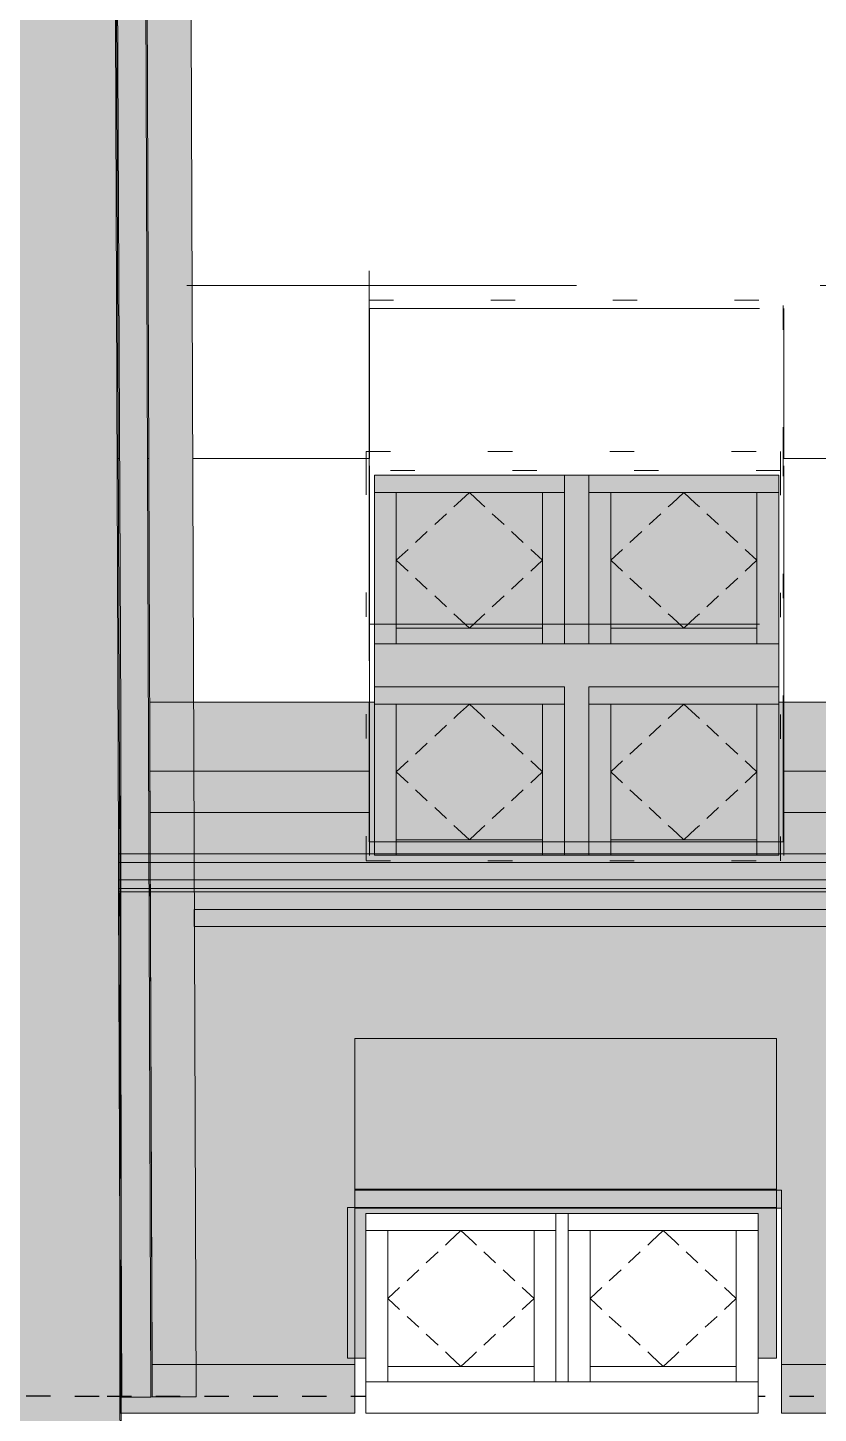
# Model space of a CAD drawing. Header units: metres. Extents: x -3 to 171, y -23 to 41.
# Drawn here: x 133.05 to 136.3, y 20.39 to 26.08 of the extents above; entities that cross this region are included whole.
import ezdxf

# ---------------------------------------------------------------- set-up
doc = ezdxf.new("R2010")
doc.units = ezdxf.units.M
doc.header["$MEASUREMENT"] = 0
doc.set_wipeout_variables(frame=1)
for name, pattern in [('Baufluchtlinie', [0.013, 0.008, -0.005]), ('UNSICHTBAR', [0.4, 0, -0.4]), ('Wipeout_Contour', [1, 0, -1])]:
    doc.linetypes.add(name, pattern=pattern)
for name, color, linetype in [('110 Wand Aussen', 7, 'Continuous'), ('130 Wand Innen', 7, 'Continuous'), ('310 Dachkonstruktion massiv', 7, 'Continuous'), ('325 Dachfenster', 7, 'Continuous'), ('330 Dachaufbau', 7, 'Continuous'), ('725 Nachbarbebauung', 7, 'Continuous'), ('905 VP Beschriftung Übersicht.Übersicht', 7, 'Continuous'), ('Neubau_840 Baulinien', 7, 'Continuous')]:
    doc.layers.add(name, color=color, linetype=linetype)
doc.linetypes.add('Grenze Grundstück', pattern='A,0,[2,415_260415_PP_VA_1_8 2 DG1.Shx,S=0.00031746,R=0,X=0,Y=0],-0.04,0', length=0.04)

# ---------------------------------------------------------------- blocks, each defined once
blk = doc.blocks.new('Decke_4_2', base_point=(121.7766, 27.7159))
at = {"layer": '725 Nachbarbebauung', "linetype": 'Continuous', "lineweight": 0, "true_color": 0x1f1f1f}
blk.add_hatch(color=250, dxfattribs=at).paths.add_polyline_path([(121.7766, 27.7159), (125.924, 12.4101), (126.6488, 12.3921), (133.2526, 12.2408), (133.4382, 12.2396), (133.432, 21.2655), (133.4356, 23.2572), (133.3891, 33.3817), (123.3599, 33.4094), (121.802, 33.4284)])
at = {"layer": '725 Nachbarbebauung', "color": 8, "linetype": 'Continuous', "lineweight": 13, "flags": 128}
blk.add_lwpolyline([(121.7766, 27.7159), (125.924, 12.4101), (126.6488, 12.3921), (133.2526, 12.2408), (133.4382, 12.2396), (133.432, 21.2655), (133.4356, 23.2572), (133.3891, 33.3817), (123.3599, 33.4094), (121.802, 33.4284)], close=True, dxfattribs=at)
blk = doc.blocks.new('Wand_30_2', base_point=(136.3842, 22.4581))
at = {"color": 254, "linetype": 'Wipeout_Contour', "lineweight": 0, "ltscale": 547.657033}
blk.add_wipeout([(136.3842, 22.4581), (133.7369, 22.4581), (133.7369, 22.4456), (136.3842, 22.4456)], dxfattribs=at).dxf.layer = '130 Wand Innen'
at = {"color": 254, "linetype": 'Wipeout_Contour', "lineweight": 0, "ltscale": 547.617738}
blk.add_wipeout([(133.7369, 22.3881), (136.3842, 22.3881), (136.3842, 22.3956), (133.7369, 22.3956)], dxfattribs=at).dxf.layer = '130 Wand Innen'
at = {"color": 254, "linetype": 'Wipeout_Contour', "lineweight": 0, "ltscale": 547.636515}
blk.add_wipeout([(136.3842, 22.4456), (133.7369, 22.4456), (133.7369, 22.3956), (136.3842, 22.3956)], dxfattribs=at).dxf.layer = '130 Wand Innen'
at = {"layer": '130 Wand Innen', "color": 7, "linetype": 'Continuous', "lineweight": 18, "flags": 128}
for points in [[(136.3842, 22.4581), (133.7369, 22.4581)], [(133.7369, 22.4581), (133.7369, 22.4456)], [(133.7369, 22.4456), (133.7369, 22.3956)], [(136.3842, 22.4581), (136.3842, 22.4456)], [(136.3842, 22.4456), (136.3842, 22.3956)], [(133.7369, 22.3956), (133.7369, 22.3881)], [(133.7369, 22.3881), (136.3842, 22.3881)], [(136.3842, 22.3956), (136.3842, 22.3881)]]:
    blk.add_lwpolyline(points, dxfattribs=at)
blk = doc.blocks.new('Wand_112_2', base_point=(133.4342, 20.4566))
at = {"layer": '110 Wand Aussen', "linetype": 'Continuous', "lineweight": 0, "true_color": 0x000000}
for points in [[(133.4094, 27.2307), (133.4342, 20.4566), (133.4392, 20.4566), (133.4144, 27.2307)], [(133.4144, 27.2307), (133.4392, 20.4566), (133.5592, 20.457), (133.5344, 27.2307)], [(133.5344, 27.2307), (133.5592, 20.457), (133.5642, 20.4571), (133.5394, 27.2307)], [(133.5394, 27.2307), (133.5642, 20.4571), (133.7442, 20.4577), (133.7194, 27.2307)]]:
    blk.add_hatch(color=18, dxfattribs=at).paths.add_polyline_path(points)
at = {"layer": '110 Wand Aussen', "color": 7, "linetype": 'Continuous', "lineweight": 13}
for p, q in [((133.4144, 27.2307), (133.4392, 20.4566)), ((133.5344, 27.2307), (133.5592, 20.457))]:
    blk.add_line(p, q, dxfattribs=at)
at = {"layer": '110 Wand Aussen', "color": 7, "linetype": 'Continuous', "lineweight": 18}
blk.add_line((133.5394, 27.2307), (133.5642, 20.4571), dxfattribs=at)
at = {"layer": '110 Wand Aussen', "color": 7, "linetype": 'Continuous', "lineweight": 13, "flags": 128}
for points in [[(133.4094, 27.2307), (133.4342, 20.4566)], [(133.4342, 20.4566), (133.4392, 20.4566)], [(133.4392, 20.4566), (133.5592, 20.457)], [(133.5592, 20.457), (133.5642, 20.4571)]]:
    blk.add_lwpolyline(points, dxfattribs=at)
at = {"layer": '110 Wand Aussen', "color": 7, "linetype": 'Continuous', "lineweight": 18, "flags": 128}
for points in [[(133.7442, 20.4577), (133.7194, 27.2307)], [(133.5642, 20.4571), (133.7442, 20.4577)]]:
    blk.add_lwpolyline(points, dxfattribs=at)
blk = doc.blocks.new('Dachfläche_15_2', base_point=(133.548, 24.9494))
at = {"layer": '310 Dachkonstruktion massiv', "linetype": 'Continuous', "lineweight": 0, "true_color": 0x000000}
for points in [[(134.4542, 23.0252), (134.4542, 23.3081), (133.554, 23.3081), (133.555, 23.0252)], [(136.5643, 23.0252), (136.5643, 23.3081), (136.1542, 23.3081), (136.1542, 23.0252)], [(134.4542, 22.8555), (134.4542, 23.0252), (133.555, 23.0252), (133.5557, 22.8555)], [(136.5643, 22.8555), (136.5643, 23.0252), (136.1542, 23.0252), (136.1542, 22.8555)], [(133.5563, 22.6858), (136.5643, 22.6858), (136.5643, 22.8555), (136.1542, 22.8555), (136.1542, 22.7355), (134.4542, 22.7355), (134.4542, 22.8555), (133.5557, 22.8555)]]:
    blk.add_hatch(color=18, dxfattribs=at).paths.add_polyline_path(points)
at = {"layer": '310 Dachkonstruktion massiv', "color": 7, "linetype": 'Continuous', "lineweight": 18}
for p, q in [((134.4542, 23.3081), (133.554, 23.3081)), ((133.554, 23.3081), (133.555, 23.0252)), ((134.4542, 23.3081), (134.4542, 23.0252)), ((136.1542, 23.3081), (136.1542, 23.0252)), ((136.5643, 23.3081), (136.1542, 23.3081)), ((136.5643, 23.3081), (136.5643, 23.0252)), ((134.4542, 23.0252), (133.555, 23.0252)), ((136.5643, 23.0252), (136.1542, 23.0252))]:
    blk.add_line(p, q, dxfattribs=at)
at = {"layer": '310 Dachkonstruktion massiv', "color": 7, "linetype": 'Continuous', "lineweight": 13}
for p, q in [((134.4542, 22.8555), (133.5557, 22.8555)), ((136.5643, 22.8555), (136.1542, 22.8555)), ((136.1542, 22.7355), (134.4542, 22.7355)), ((136.5643, 22.6858), (133.5563, 22.6858))]:
    blk.add_line(p, q, dxfattribs=at)
at = {"layer": '310 Dachkonstruktion massiv', "color": 7, "linetype": 'Continuous', "lineweight": 13, "flags": 128}
for points in [[(133.555, 23.0252), (133.5557, 22.8555), (133.5563, 22.6858)], [(134.4542, 23.0252), (134.4542, 22.8555), (134.4542, 22.7355)], [(136.1542, 23.0252), (136.1542, 22.8555), (136.1542, 22.7355)], [(136.5643, 23.0252), (136.5643, 22.8555), (136.5643, 22.6858)]]:
    blk.add_lwpolyline(points, dxfattribs=at)
at = {"layer": '310 Dachkonstruktion massiv', "color": 7, "linetype": 'Continuous', "lineweight": 18, "flags": 128}
for points in [[(133.564, 20.5902), (133.5563, 22.6858)], [(136.5643, 22.6858), (136.5643, 21.5258)], [(139.9493, 22.1481), (136.5643, 22.1481)], [(139.9493, 21.5258), (139.9493, 21.8652), (139.9493, 22.1481)], [(139.9493, 21.8652), (136.5643, 21.8652)], [(139.6392, 21.7452), (139.6392, 21.5258)], [(139.7692, 21.7452), (139.6392, 21.7452)], [(139.7692, 21.5258), (139.7692, 21.7452)], [(136.5643, 21.5258), (139.6392, 21.5258)], [(139.6392, 21.5258), (139.6392, 20.5902)], [(139.7692, 21.3058), (139.7692, 21.5258)], [(139.7692, 21.5258), (139.9493, 21.5258)], [(139.9493, 21.5258), (139.9493, 20.5902)], [(134.3965, 21.3058), (134.3965, 20.5902)], [(136.1465, 21.3058), (134.3965, 21.3058)], [(136.1465, 20.5902), (136.1465, 21.3058)], [(136.7865, 21.3058), (136.7865, 20.5902)], [(138.5365, 21.3058), (136.7865, 21.3058)], [(138.5365, 20.5902), (138.5365, 21.3058)], [(139.9492, 21.3058), (139.7692, 21.3058)], [(139.9492, 20.7702), (139.9492, 21.3058)], [(139.7692, 20.7702), (139.6392, 20.7702)], [(139.7692, 20.5902), (139.7692, 20.7702)], [(139.7692, 20.7702), (139.9492, 20.7702)], [(134.3965, 20.5902), (133.564, 20.5902)], [(136.7865, 20.5902), (136.1465, 20.5902)], [(139.6392, 20.5902), (138.5365, 20.5902)], [(139.6392, 20.5902), (139.7692, 20.5902)], [(139.9493, 20.5902), (139.7692, 20.5902)]]:
    blk.add_lwpolyline(points, dxfattribs=at)
blk = doc.blocks.new('Dachfläche_31_2', base_point=(139.6392, 25.0602))
at = {"layer": '330 Dachaufbau', "linetype": 'Continuous', "lineweight": 0, "true_color": 0x000000}
for points in [[(136.6942, 22.6504), (136.6942, 22.6858), (133.4263, 22.6858), (133.4264, 22.6504)], [(136.6942, 22.5444), (136.6942, 22.5797), (133.4265, 22.5797), (133.4266, 22.5444)], [(136.6942, 22.5302), (136.6942, 22.5444), (133.4266, 22.5444), (133.4266, 22.5302)], [(139.6392, 21.8753), (136.6942, 21.8753), (136.6942, 22.5302), (133.4266, 22.5302), (133.4345, 20.3902), (134.3963, 20.3902), (134.3963, 21.2322), (136.1463, 21.2322), (136.1463, 20.3902), (136.8247, 20.3902), (136.8247, 21.2322), (138.5747, 21.2322), (138.5747, 20.3902), (139.6392, 20.3902)]]:
    blk.add_hatch(color=18, dxfattribs=at).paths.add_polyline_path(points)
at = {"layer": '330 Dachaufbau', "linetype": 'Continuous', "lineweight": 0, "true_color": 0xffffff}
blk.add_hatch(color=7, dxfattribs=at).paths.add_polyline_path([(133.4265, 22.5797), (136.6942, 22.5797), (136.6942, 22.6504), (133.4264, 22.6504)])
at = {"layer": '330 Dachaufbau', "color": 7, "linetype": 'Continuous', "lineweight": 13}
for p, q in [((136.6942, 22.6858), (133.4263, 22.6858)), ((136.6942, 22.6504), (133.4264, 22.6504)), ((136.6942, 22.5797), (133.4265, 22.5797)), ((136.6942, 22.5444), (133.4266, 22.5444)), ((136.6942, 22.5302), (133.4266, 22.5302))]:
    blk.add_line(p, q, dxfattribs=at)
at = {"layer": '330 Dachaufbau', "color": 7, "linetype": 'Continuous', "lineweight": 13, "flags": 128}
for points in [[(133.4263, 22.6858), (133.4264, 22.6504), (133.4265, 22.5797), (133.4266, 22.5444), (133.4266, 22.5302)], [(136.6942, 22.6858), (136.6942, 22.6504), (136.6942, 22.5797), (136.6942, 22.5444), (136.6942, 22.5302)]]:
    blk.add_lwpolyline(points, dxfattribs=at)
at = {"layer": '330 Dachaufbau', "color": 7, "linetype": 'Continuous', "lineweight": 18, "flags": 128}
for points in [[(133.4345, 20.3902), (133.4266, 22.5302)], [(136.6942, 22.5302), (136.6942, 21.8753)], [(136.6942, 21.8753), (139.6392, 21.8753)], [(139.6392, 21.8753), (139.6392, 20.3902)], [(134.3963, 21.2322), (134.3963, 20.3902)], [(136.1463, 21.2322), (134.3963, 21.2322)], [(136.1463, 20.3902), (136.1463, 21.2322)], [(136.8247, 21.2322), (136.8247, 20.3902)], [(138.5747, 21.2322), (136.8247, 21.2322)], [(138.5747, 20.3902), (138.5747, 21.2322)], [(134.3963, 20.3902), (133.4345, 20.3902)], [(136.8247, 20.3902), (136.1463, 20.3902)], [(139.6392, 20.3902), (138.5747, 20.3902)]]:
    blk.add_lwpolyline(points, dxfattribs=at)
blk = doc.blocks.new('VELUX SlopeRoofBundle[39]_2', base_point=(133.3792, 35.4602))
at = {"color": 254, "linetype": 'Wipeout_Contour', "lineweight": 0, "ltscale": 545.5484}
blk.add_wipeout([(134.4413, 20.519), (134.4413, 20.3902), (135.2463, 20.3902), (135.2463, 20.519)], dxfattribs=at).dxf.layer = '325 Dachfenster'
at = {"color": 254, "linetype": 'Wipeout_Contour', "lineweight": 0, "ltscale": 548.732183}
blk.add_wipeout([(135.2463, 20.3902), (136.0513, 20.3902), (136.0513, 20.519), (135.2463, 20.519)], dxfattribs=at).dxf.layer = '325 Dachfenster'
at = {"layer": '325 Dachfenster', "linetype": 'Continuous', "lineweight": 0, "flags": 128}
blk.add_lwpolyline([(136.0513, 20.3902), (135.2463, 20.3902), (134.4413, 20.3902)], dxfattribs=at)
at = {"color": 254, "linetype": 'Wipeout_Contour', "lineweight": 0, "ltscale": 547.388263}
blk.add_wipeout([(134.4413, 20.519), (136.0513, 20.519), (136.0513, 21.2105), (134.4413, 21.2105)], dxfattribs=at).dxf.layer = '325 Dachfenster'
at = {"layer": '325 Dachfenster', "linetype": 'Continuous', "lineweight": 0, "flags": 128}
for points in [[(134.4413, 21.2105), (134.4413, 21.1398), (134.4413, 20.6164), (134.4413, 20.519), (134.4413, 20.3902)], [(134.4413, 21.2105), (135.2213, 21.2105), (135.2713, 21.2105), (136.0513, 21.2105)], [(135.2213, 21.2105), (135.2213, 21.1398), (135.2213, 20.519)], [(135.2713, 21.2105), (135.2713, 21.1398), (135.2713, 20.519)], [(136.0513, 21.2105), (136.0513, 21.1398), (136.0513, 20.6164), (136.0513, 20.519), (136.0513, 20.3902)], [(134.4413, 21.1398), (134.5313, 21.1398), (134.8313, 21.1398), (135.1313, 21.1398), (135.2213, 21.1398)], [(134.5313, 21.1398), (134.5313, 20.8612), (134.5313, 20.5826), (134.5313, 20.519)], [(134.8313, 21.1398), (134.7829, 21.0948), (134.7676, 21.0806)], [(134.8313, 21.1398), (134.8798, 21.0948), (134.8951, 21.0806)], [(135.1313, 21.1398), (135.1313, 20.8612), (135.1313, 20.5826), (135.1313, 20.519)], [(135.2713, 21.1398), (135.3613, 21.1398), (135.6613, 21.1398), (135.9613, 21.1398), (136.0513, 21.1398)], [(135.3613, 21.1398), (135.3613, 20.8612), (135.3613, 20.5826), (135.3613, 20.519)], [(135.6613, 21.1398), (135.6129, 21.0948), (135.5976, 21.0806)], [(135.6613, 21.1398), (135.7098, 21.0948), (135.7251, 21.0806)], [(135.9613, 21.1398), (135.9613, 20.8612), (135.9613, 20.5826), (135.9613, 20.519)], [(134.7373, 21.0525), (134.6888, 21.0075)], [(134.9254, 21.0525), (134.9738, 21.0075)], [(135.5673, 21.0525), (135.5188, 21.0075)], [(135.7554, 21.0525), (135.8038, 21.0075)], [(134.6586, 20.9794), (134.6101, 20.9344)], [(135.0041, 20.9794), (135.0526, 20.9344)], [(135.4886, 20.9794), (135.4401, 20.9344)], [(135.8341, 20.9794), (135.8826, 20.9344)], [(134.5798, 20.9062), (134.5313, 20.8612)], [(135.0829, 20.9062), (135.1313, 20.8612)], [(135.4098, 20.9062), (135.3613, 20.8612)], [(135.9129, 20.9062), (135.9613, 20.8612)], [(134.5798, 20.8162), (134.5313, 20.8612)], [(135.0829, 20.8162), (135.1313, 20.8612)], [(135.4098, 20.8162), (135.3613, 20.8612)], [(135.9129, 20.8162), (135.9613, 20.8612)], [(134.6586, 20.7431), (134.6101, 20.7881)], [(135.0041, 20.7431), (135.0526, 20.7881)], [(135.4886, 20.7431), (135.4401, 20.7881)], [(135.8341, 20.7431), (135.8826, 20.7881)], [(134.7373, 20.6699), (134.6888, 20.715)], [(134.9254, 20.6699), (134.9738, 20.715)], [(135.5673, 20.6699), (135.5188, 20.715)], [(135.7554, 20.6699), (135.8038, 20.715)], [(134.8313, 20.5826), (134.7829, 20.6276), (134.7676, 20.6418)], [(134.8313, 20.5826), (134.8798, 20.6276), (134.8951, 20.6418)], [(135.6613, 20.5826), (135.6129, 20.6276), (135.5976, 20.6418)], [(135.6613, 20.5826), (135.7098, 20.6276), (135.7251, 20.6418)], [(134.5313, 20.5826), (134.8313, 20.5826), (135.1313, 20.5826)], [(135.3613, 20.5826), (135.6613, 20.5826), (135.9613, 20.5826)], [(136.0513, 20.519), (134.4413, 20.519)]]:
    blk.add_lwpolyline(points, dxfattribs=at)
blk = doc.blocks.new('Dachfläche_41_2', base_point=(136.1263, 20.6164))
at = {"layer": '325 Dachfenster', "linetype": 'Continuous', "lineweight": 0, "true_color": 0x000000}
for points in [[(134.4413, 21.2105), (136.1263, 21.2322), (134.3663, 21.2347)], [(134.3663, 21.2347), (136.1263, 21.2322), (136.1263, 21.2347)], [(134.3963, 20.6164), (134.3663, 21.2347), (134.3663, 20.6164)], [(134.4413, 21.2105), (134.3663, 21.2347), (134.3963, 20.6164)], [(134.4413, 21.2105), (134.3963, 20.6164), (134.4413, 20.6164)], [(136.1263, 21.2322), (134.4413, 21.2105), (136.0513, 21.2105)], [(136.1263, 21.2322), (136.0513, 21.2105), (136.1263, 20.6164)], [(136.1263, 20.6164), (136.0513, 21.2105), (136.0513, 20.6164)]]:
    blk.add_hatch(color=18, dxfattribs=at).paths.add_polyline_path(points)
at = {"layer": '325 Dachfenster', "color": 7, "linetype": 'Continuous', "lineweight": 13, "true_color": 0xf4f4f4, "flags": 128}
for points in [[(134.3965, 21.31), (134.3965, 21.928)], [(136.1263, 21.928), (134.3965, 21.928)], [(136.1263, 21.928), (136.1263, 21.31)], [(134.3963, 21.2347), (134.3963, 21.31)], [(134.3963, 21.31), (136.1263, 21.31)], [(136.1263, 21.2347), (136.1263, 21.31)], [(134.3663, 20.6164), (134.3663, 21.2347)], [(134.3663, 21.2347), (136.1263, 21.2347)], [(136.1263, 21.2322), (134.3963, 21.2322)], [(136.1263, 20.6164), (136.1263, 21.2322), (136.1263, 21.2347)], [(134.4413, 20.6164), (134.3963, 20.6164), (134.3663, 20.6164)], [(136.1263, 20.6164), (136.0513, 20.6164)]]:
    blk.add_lwpolyline(points, dxfattribs=at)
at = {"layer": '325 Dachfenster', "linetype": 'Continuous', "lineweight": 0}
blk.add_blockref('VELUX SlopeRoofBundle[39]_2', (133.3792, 35.4602), dxfattribs=at)
blk = doc.blocks.new('VELUX SlopeRoofBundle[41]_2', base_point=(133.3792, 35.4602))
at = {"layer": '325 Dachfenster', "linetype": 'Continuous', "lineweight": 0, "flags": 128}
for points in [[(134.4761, 24.2401), (134.4761, 24.1694), (134.4761, 23.5486), (134.4761, 22.6802)], [(134.4761, 24.2401), (135.2561, 24.2401), (135.3561, 24.2401), (136.1361, 24.2401)], [(135.2561, 24.2401), (135.2561, 24.1694), (135.2561, 23.5486)], [(135.3561, 24.2401), (135.3561, 24.1694), (135.3561, 23.5486)], [(136.1361, 24.2401), (136.1361, 24.1694), (136.1361, 23.5486), (136.1361, 22.6802)], [(134.4761, 24.1694), (134.5661, 24.1694), (135.1661, 24.1694), (135.2561, 24.1694)], [(134.5661, 24.1694), (134.5661, 23.6122), (134.5661, 23.5486)], [(134.8661, 24.1694), (134.8176, 24.1244), (134.8023, 24.1102)], [(134.8661, 24.1694), (134.9145, 24.1244), (134.9298, 24.1102)], [(135.1661, 24.1694), (135.1661, 23.6122), (135.1661, 23.5486)], [(135.3561, 24.1694), (135.4461, 24.1694), (136.0461, 24.1694), (136.1361, 24.1694)], [(135.4461, 24.1694), (135.4461, 23.6122), (135.4461, 23.5486)], [(135.7461, 24.1694), (135.6976, 24.1244), (135.6823, 24.1102)], [(135.7461, 24.1694), (135.7945, 24.1244), (135.8098, 24.1102)], [(136.0461, 24.1694), (136.0461, 23.6122), (136.0461, 23.5486)], [(134.772, 24.0821), (134.7236, 24.0371)], [(134.9601, 24.0821), (135.0085, 24.0371)], [(135.652, 24.0821), (135.6036, 24.0371)], [(135.8401, 24.0821), (135.8885, 24.0371)], [(134.6933, 24.009), (134.6448, 23.9639)], [(135.0388, 24.009), (135.0873, 23.9639)], [(135.5733, 24.009), (135.5248, 23.9639)], [(135.9188, 24.009), (135.9673, 23.9639)], [(134.6145, 23.9358), (134.5661, 23.8908)], [(134.6145, 23.8458), (134.5661, 23.8908)], [(135.1176, 23.9358), (135.1661, 23.8908)], [(135.1176, 23.8458), (135.1661, 23.8908)], [(135.4945, 23.9358), (135.4461, 23.8908)], [(135.4945, 23.8458), (135.4461, 23.8908)], [(135.9976, 23.9358), (136.0461, 23.8908)], [(135.9976, 23.8458), (136.0461, 23.8908)], [(134.6933, 23.7727), (134.6448, 23.8177)], [(135.0388, 23.7727), (135.0873, 23.8177)], [(135.5733, 23.7727), (135.5248, 23.8177)], [(135.9188, 23.7727), (135.9673, 23.8177)], [(134.772, 23.6995), (134.7236, 23.7445)], [(134.9601, 23.6995), (135.0085, 23.7445)], [(135.652, 23.6995), (135.6036, 23.7445)], [(135.8401, 23.6995), (135.8885, 23.7445)], [(134.8661, 23.6122), (134.8176, 23.6572), (134.8023, 23.6714)], [(134.8661, 23.6122), (134.9145, 23.6572), (134.9298, 23.6714)], [(135.7461, 23.6122), (135.6976, 23.6572), (135.6823, 23.6714)], [(135.7461, 23.6122), (135.7945, 23.6572), (135.8098, 23.6714)], [(134.5661, 23.6122), (135.1661, 23.6122)], [(135.4461, 23.6122), (136.0461, 23.6122)], [(136.1361, 23.5486), (136.0461, 23.5486), (135.4461, 23.5486), (135.3561, 23.5486), (135.3061, 23.5486), (135.2561, 23.5486), (135.1661, 23.5486), (134.5661, 23.5486), (134.4761, 23.5486)], [(134.4761, 23.3718), (135.2561, 23.3718)], [(135.2561, 23.3718), (135.2561, 23.3011), (135.2561, 22.6802)], [(135.3561, 23.3718), (135.3561, 23.3011), (135.3561, 22.6802)], [(135.3561, 23.3718), (136.1361, 23.3718)], [(134.4761, 23.3011), (134.5661, 23.3011), (135.1661, 23.3011), (135.2561, 23.3011)], [(134.5661, 23.3011), (134.5661, 22.7439), (134.5661, 22.6802)], [(134.8661, 23.3011), (134.8176, 23.2561), (134.8023, 23.2419)], [(134.8661, 23.3011), (134.9145, 23.2561), (134.9298, 23.2419)], [(135.1661, 23.3011), (135.1661, 22.7439), (135.1661, 22.6802)], [(135.3561, 23.3011), (135.4461, 23.3011), (136.0461, 23.3011), (136.1361, 23.3011)], [(135.4461, 23.3011), (135.4461, 22.7439), (135.4461, 22.6802)], [(135.7461, 23.3011), (135.6976, 23.2561), (135.6823, 23.2419)], [(135.7461, 23.3011), (135.7945, 23.2561), (135.8098, 23.2419)], [(136.0461, 23.3011), (136.0461, 22.7439), (136.0461, 22.6802)], [(134.772, 23.2138), (134.7236, 23.1688)], [(134.9601, 23.2138), (135.0085, 23.1688)], [(135.652, 23.2138), (135.6036, 23.1688)], [(135.8401, 23.2138), (135.8885, 23.1688)], [(134.6933, 23.1406), (134.6448, 23.0956)], [(135.0388, 23.1406), (135.0873, 23.0956)], [(135.5733, 23.1406), (135.5248, 23.0956)], [(135.9188, 23.1406), (135.9673, 23.0956)], [(134.6145, 23.0675), (134.5661, 23.0225)], [(135.1176, 23.0675), (135.1661, 23.0225)], [(135.4945, 23.0675), (135.4461, 23.0225)], [(135.9976, 23.0675), (136.0461, 23.0225)], [(134.6145, 22.9775), (134.5661, 23.0225)], [(135.1176, 22.9775), (135.1661, 23.0225)], [(135.4945, 22.9775), (135.4461, 23.0225)], [(135.9976, 22.9775), (136.0461, 23.0225)], [(134.6933, 22.9043), (134.6448, 22.9493)], [(135.0388, 22.9043), (135.0873, 22.9493)], [(135.5733, 22.9043), (135.5248, 22.9493)], [(135.9188, 22.9043), (135.9673, 22.9493)], [(134.772, 22.8312), (134.7236, 22.8762)], [(134.9601, 22.8312), (135.0085, 22.8762)], [(135.652, 22.8312), (135.6036, 22.8762)], [(135.8401, 22.8312), (135.8885, 22.8762)], [(134.8661, 22.7439), (134.8176, 22.7889), (134.8023, 22.8031)], [(134.8661, 22.7439), (134.9145, 22.7889), (134.9298, 22.8031)], [(135.7461, 22.7439), (135.6976, 22.7889), (135.6823, 22.8031)], [(135.7461, 22.7439), (135.7945, 22.7889), (135.8098, 22.8031)], [(134.5661, 22.7439), (135.1661, 22.7439)], [(135.4461, 22.7439), (136.0461, 22.7439)], [(136.1361, 22.6802), (134.4761, 22.6802)]]:
    blk.add_lwpolyline(points, dxfattribs=at)
blk = doc.blocks.new('Dachfläche_43_2', base_point=(136.1961, 22.6577))
at = {"layer": '325 Dachfenster', "linetype": 'Continuous', "lineweight": 0, "true_color": 0x000000}
for points in [[(134.4542, 22.7355), (134.4761, 22.7355), (134.4761, 23.3081), (134.4542, 23.3081)], [(136.1361, 22.7355), (136.1542, 22.7355), (136.1542, 23.3081), (136.1361, 23.3081)]]:
    blk.add_hatch(color=18, dxfattribs=at).paths.add_polyline_path(points)
at = {"layer": '325 Dachfenster', "color": 7, "linetype": 'Continuous', "lineweight": 13}
for p, q in [((134.4761, 23.3081), (134.4542, 23.3081)), ((134.4542, 23.3081), (134.4542, 22.7355)), ((134.4761, 23.3081), (134.4761, 22.7355)), ((136.1361, 23.3081), (136.1361, 22.7355)), ((136.1542, 23.3081), (136.1361, 23.3081)), ((136.1542, 23.3081), (136.1542, 22.7355)), ((134.4761, 22.7355), (134.4542, 22.7355)), ((136.1542, 22.7355), (136.1361, 22.7355))]:
    blk.add_line(p, q, dxfattribs=at)
at = {"layer": '325 Dachfenster', "color": 255, "linetype": 'UNSICHTBAR', "lineweight": 13, "flags": 128}
for points in [[(134.4542, 24.3368), (134.4542, 24.959)], [(134.4542, 24.959), (136.1542, 24.959)], [(136.1542, 24.3368), (136.1542, 24.959)], [(134.4423, 24.3368), (134.4542, 24.3368), (136.1423, 24.3368), (136.1542, 24.3368)], [(134.4423, 24.259), (134.4423, 24.3368)], [(136.1423, 24.259), (136.1423, 24.3368)], [(136.1542, 22.7355), (136.1542, 24.3368)], [(134.4423, 24.259), (134.4423, 22.6577)], [(136.1423, 24.259), (134.4423, 24.259)], [(136.1423, 22.6577), (136.1423, 24.259)], [(136.1423, 22.7355), (136.1542, 22.7355)], [(134.4423, 22.6577), (136.1423, 22.6577)]]:
    blk.add_lwpolyline(points, dxfattribs=at)
at = {"layer": '325 Dachfenster', "linetype": 'Continuous', "lineweight": 0}
blk.add_blockref('VELUX SlopeRoofBundle[41]_2', (133.3792, 35.4602), dxfattribs=at)

msp = doc.modelspace()

# ---------------------------------------------------------------- hatches: boundary and pattern name
at = {"layer": '905 VP Beschriftung Übersicht.Übersicht', "linetype": 'Continuous', "lineweight": 0}
msp.add_hatch(color=255, dxfattribs=at).paths.add_polyline_path([(136.1361, 24.2388), (136.1361, 22.679), (134.4761, 22.679), (134.4761, 24.2388)])
at = {"layer": '905 VP Beschriftung Übersicht.Übersicht', "linetype": 'Continuous', "lineweight": 0, "true_color": 0x2a2e32}
msp.add_hatch(color=250, dxfattribs=at).paths.add_polyline_path([(136.1361, 24.2388), (136.1361, 22.679), (134.4761, 22.679), (134.4761, 24.2388)])

# ---------------------------------------------------------------- linework, layer by layer
at = {"layer": '310 Dachkonstruktion massiv', "color": 8, "linetype": 'Baufluchtlinie', "lineweight": 13, "ltscale": 200}
for p, q in [((134.4542, 23.4782), (134.4542, 25.1882)), ((134.456, 22.679), (134.456, 24.3081)), ((136.156, 22.679), (136.156, 24.3081))]:
    msp.add_line(p, q, dxfattribs=at)
for points in [[(133.7058, 25.0181), (139.9492, 25.0181), (139.9492, 24.3081)], [(133.7301, 24.3081), (134.456, 24.3081), (134.456, 24.9245), (136.156, 24.9245), (136.156, 24.3081), (136.3842, 24.3081)], [(133.426, 24.3081), (133.4308, 24.3081)], [(133.5451, 24.3081), (133.5503, 24.3081)], [(134.456, 23.6282), (136.156, 23.6282)]]:
    msp.add_lwpolyline(points, dxfattribs=at)
at = {"layer": 'Neubau_840 Baulinien', "color": 1, "linetype": 'Baufluchtlinie', "lineweight": 25, "true_color": 0xfb0106}
msp.add_lwpolyline([(115.647, 20.5608), (133.3792, 20.4602), (152.3668, 20.4597), (171.3553, 20.4443)], dxfattribs=at)

# ---------------------------------------------------------------- block references
at = {"layer": '130 Wand Innen', "color": 7, "lineweight": 35}
msp.add_blockref('Wand_30_2', (136.3842, 22.4581), dxfattribs=at)
at = {"layer": '325 Dachfenster', "color": 7, "linetype": 'Continuous', "lineweight": 13, "true_color": 0xf4f4f4}
msp.add_blockref('Dachfläche_43_2', (136.1961, 22.6577), dxfattribs=at)
at = {"layer": '725 Nachbarbebauung', "color": 8, "linetype": 'Continuous', "lineweight": 13}
msp.add_blockref('Decke_4_2', (121.7766, 27.7159), dxfattribs=at)

# ---------------------------------------------------------------- next in the draw order: linework, layer by layer
at = {"layer": 'Neubau_840 Baulinien', "color": 254, "linetype": 'Grenze Grundstück', "lineweight": 13, "true_color": 0xe3e3e3}
msp.add_lwpolyline([(133.3792, 35.46), (152.3642, 35.459), (152.3372, 24.0151), (152.2792, 15.8929), (152.2278, 4.1322), (133.4457, 1.4333), (133.4356, 23.2572)], close=True, dxfattribs=at)

# ---------------------------------------------------------------- next in the draw order: block references
at = {"layer": '110 Wand Aussen', "color": 7, "lineweight": 25}
msp.add_blockref('Wand_112_2', (133.4342, 20.4566), dxfattribs=at)
at = {"layer": '310 Dachkonstruktion massiv', "color": 7, "linetype": 'Continuous', "lineweight": 18}
msp.add_blockref('Dachfläche_15_2', (133.548, 24.9494), dxfattribs=at)
at = {"layer": '330 Dachaufbau', "color": 7, "linetype": 'Continuous', "lineweight": 18}
msp.add_blockref('Dachfläche_31_2', (139.6392, 25.0602), dxfattribs=at)

# ---------------------------------------------------------------- next in the draw order: block references
at = {"layer": '325 Dachfenster', "color": 7, "linetype": 'Continuous', "lineweight": 13, "true_color": 0xf4f4f4}
msp.add_blockref('Dachfläche_41_2', (136.1263, 20.6164), dxfattribs=at)

doc.saveas('drawing.dxf')
